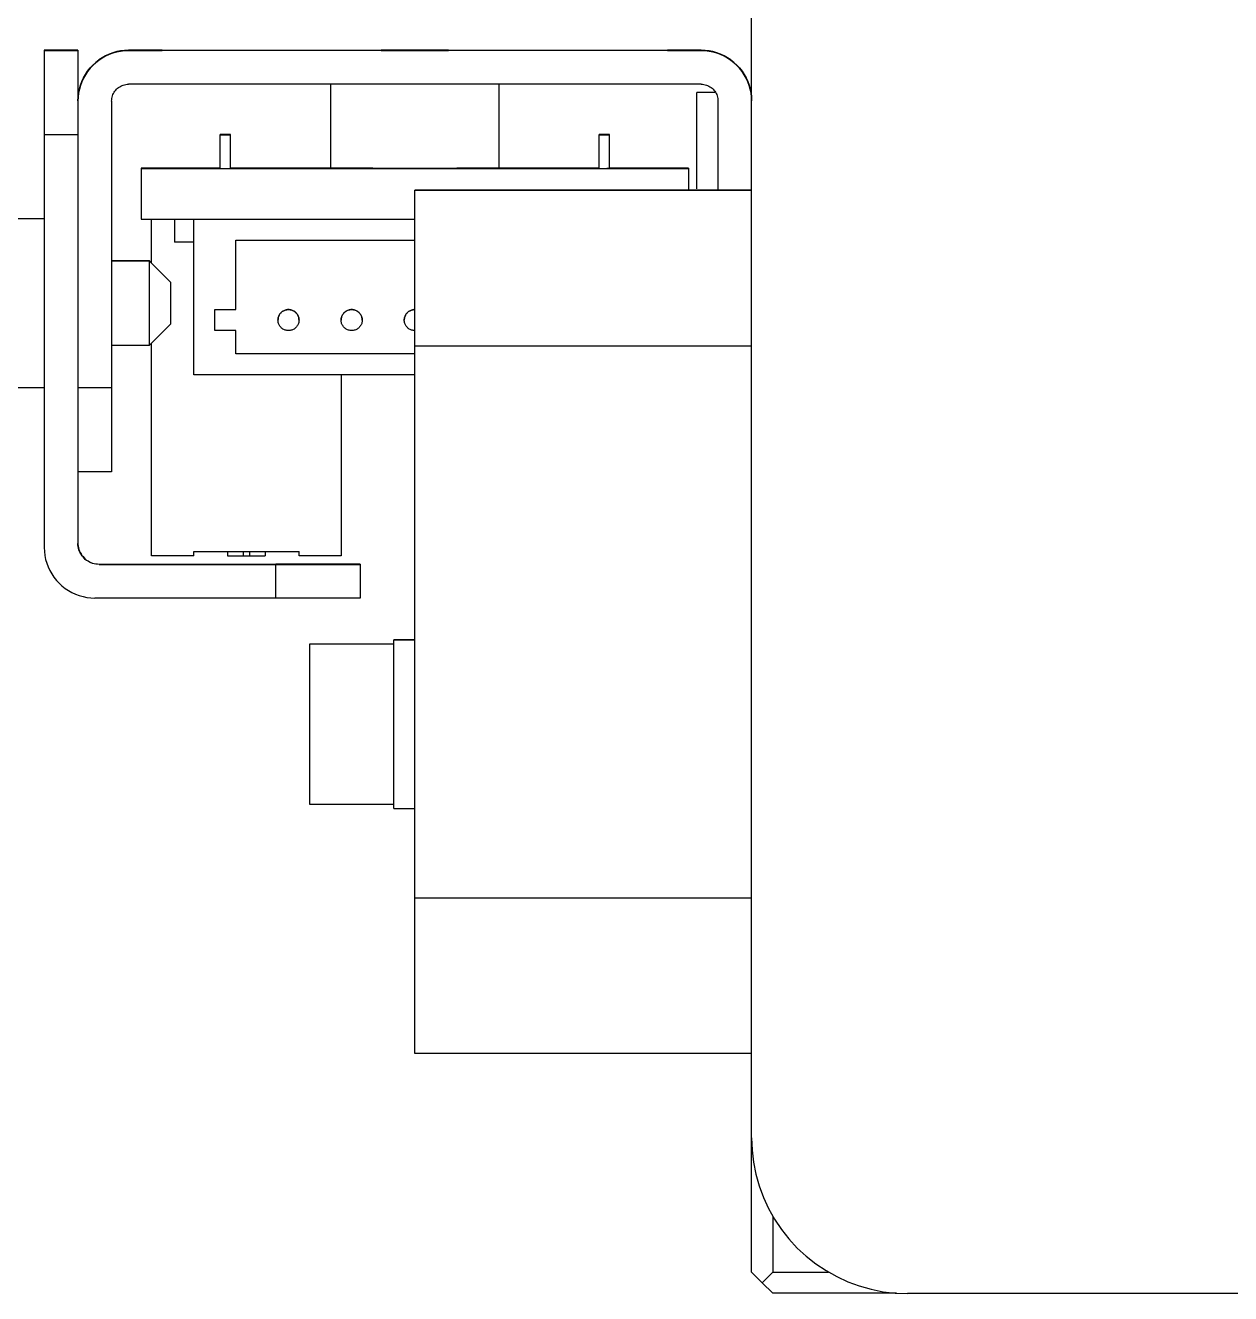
# Model space of a CAD drawing. Extents: x 0 to 634, y -8 to 556.
# Drawn here: x 240.41 to 269.03, y 250.26 to 280.37 of the extents above; entities that cross this region are included whole.
import ezdxf

# ---------------------------------------------------------------- set-up
doc = ezdxf.new("R2010")
doc.units = 0
doc.header["$LTSCALE"] = 0.5
doc.layers.add('MSM_CONTINUOUS', color=7, linetype='CONTINUOUS')

msp = doc.modelspace()

# ---------------------------------------------------------------- linework, layer by layer
at = {"layer": 'MSM_CONTINUOUS'}
for p, q in [((257.657, 262.279), (257.657, 309.287)), ((240.857, 279.782), (240.857, 267.974)), ((241.657, 279.782), (240.857, 279.782)), ((240.857, 279.775), (241.657, 279.775)), ((241.657, 279.782), (241.657, 268.074)), ((242.577, 279.749), (242.669, 279.768)), ((242.669, 279.767), (242.577, 279.749)), ((242.577, 279.748), (242.669, 279.766)), ((242.669, 279.764), (242.577, 279.745)), ((242.577, 279.745), (242.669, 279.763)), ((242.669, 279.768), (242.763, 279.779)), ((242.669, 279.766), (242.763, 279.778)), ((242.763, 279.778), (242.669, 279.767)), ((242.763, 279.775), (242.669, 279.764)), ((242.669, 279.763), (242.763, 279.774)), ((242.763, 279.771), (242.669, 279.76)), ((242.763, 279.779), (242.857, 279.783)), ((242.857, 279.782), (242.763, 279.778)), ((242.763, 279.778), (242.857, 279.781)), ((242.857, 279.779), (242.763, 279.775)), ((242.763, 279.774), (242.857, 279.778)), ((242.857, 279.774), (242.763, 279.771)), ((242.857, 279.783), (256.457, 279.783)), ((242.857, 279.783), (242.857, 279.782)), ((243.657, 279.782), (242.857, 279.782)), ((242.857, 279.781), (243.657, 279.781)), ((242.857, 279.781), (242.857, 279.779)), ((243.657, 279.779), (242.857, 279.779)), ((242.857, 279.778), (243.657, 279.778)), ((242.857, 279.778), (242.857, 279.774)), ((256.457, 279.774), (242.857, 279.774)), ((243.657, 279.781), (243.657, 279.782)), ((243.657, 279.778), (243.657, 279.779)), ((248.857, 279.781), (248.859, 279.781)), ((248.859, 279.781), (248.857, 279.781)), ((248.857, 279.781), (248.859, 279.781)), ((248.859, 279.781), (248.857, 279.781)), ((248.857, 279.776), (248.859, 279.776)), ((248.859, 279.776), (248.857, 279.776)), ((248.857, 279.776), (248.859, 279.776)), ((248.859, 279.776), (248.857, 279.776)), ((248.859, 279.781), (248.867, 279.781)), ((248.867, 279.781), (248.859, 279.781)), ((248.859, 279.781), (248.867, 279.781)), ((248.867, 279.781), (248.859, 279.781)), ((248.859, 279.776), (248.867, 279.776)), ((248.867, 279.776), (248.859, 279.776)), ((248.859, 279.776), (248.867, 279.776)), ((248.867, 279.776), (248.859, 279.776)), ((248.867, 279.781), (248.879, 279.781)), ((248.879, 279.781), (248.867, 279.781)), ((248.867, 279.781), (248.879, 279.781)), ((248.879, 279.781), (248.867, 279.781)), ((248.867, 279.776), (248.879, 279.776)), ((248.879, 279.776), (248.867, 279.776)), ((248.867, 279.776), (248.879, 279.776)), ((248.879, 279.776), (248.867, 279.776)), ((248.879, 279.781), (248.896, 279.781)), ((248.896, 279.781), (248.879, 279.781)), ((248.879, 279.781), (248.896, 279.781)), ((248.896, 279.781), (248.879, 279.781)), ((248.879, 279.776), (248.896, 279.776)), ((248.896, 279.776), (248.879, 279.776)), ((248.879, 279.776), (248.896, 279.776)), ((248.896, 279.776), (248.879, 279.776)), ((248.896, 279.781), (248.918, 279.781)), ((248.918, 279.781), (248.896, 279.781)), ((248.896, 279.781), (248.918, 279.781)), ((248.918, 279.781), (248.896, 279.781)), ((248.896, 279.776), (248.918, 279.776)), ((248.918, 279.776), (248.896, 279.776)), ((248.896, 279.776), (248.918, 279.776)), ((248.918, 279.776), (248.896, 279.776)), ((248.918, 279.781), (248.944, 279.781)), ((248.944, 279.781), (248.918, 279.781)), ((248.918, 279.781), (248.944, 279.781)), ((248.944, 279.781), (248.918, 279.781)), ((248.918, 279.776), (248.944, 279.776)), ((248.944, 279.776), (248.918, 279.776)), ((248.918, 279.776), (248.944, 279.776)), ((248.944, 279.776), (248.918, 279.776)), ((248.944, 279.781), (248.975, 279.781)), ((248.975, 279.781), (248.944, 279.781)), ((248.944, 279.781), (248.975, 279.781)), ((248.975, 279.781), (248.944, 279.781)), ((248.944, 279.776), (248.975, 279.776)), ((248.975, 279.776), (248.944, 279.776)), ((248.944, 279.776), (248.975, 279.776)), ((248.975, 279.776), (248.944, 279.776)), ((248.975, 279.781), (249.01, 279.781)), ((249.01, 279.781), (248.975, 279.781)), ((248.975, 279.781), (249.01, 279.781)), ((248.975, 279.776), (249.01, 279.776)), ((249.01, 279.776), (248.975, 279.776)), ((248.975, 279.776), (249.01, 279.776)), ((249.01, 279.781), (249.049, 279.781)), ((249.01, 279.781), (249.049, 279.781)), ((249.049, 279.781), (249.01, 279.781)), ((249.01, 279.776), (249.049, 279.776)), ((249.01, 279.776), (249.049, 279.776)), ((249.049, 279.776), (249.01, 279.776)), ((249.049, 279.781), (249.091, 279.781)), ((249.049, 279.781), (249.091, 279.781)), ((249.091, 279.781), (249.049, 279.781)), ((249.049, 279.776), (249.091, 279.776)), ((249.049, 279.776), (249.091, 279.776)), ((249.091, 279.776), (249.049, 279.776)), ((249.091, 279.781), (249.137, 279.781)), ((249.137, 279.781), (249.091, 279.781)), ((249.091, 279.781), (249.137, 279.781)), ((249.137, 279.781), (249.091, 279.781)), ((249.091, 279.776), (249.137, 279.776)), ((249.137, 279.776), (249.091, 279.776)), ((249.091, 279.776), (249.137, 279.776)), ((249.137, 279.776), (249.091, 279.776)), ((249.137, 279.781), (249.187, 279.781)), ((249.187, 279.781), (249.137, 279.781)), ((249.137, 279.781), (249.187, 279.781)), ((249.187, 279.781), (249.137, 279.781)), ((249.137, 279.776), (249.187, 279.776)), ((249.187, 279.776), (249.137, 279.776)), ((249.137, 279.776), (249.187, 279.776)), ((249.187, 279.776), (249.137, 279.776)), ((249.187, 279.781), (249.239, 279.781)), ((249.239, 279.781), (249.187, 279.781)), ((249.187, 279.781), (249.239, 279.781)), ((249.239, 279.781), (249.187, 279.781)), ((249.187, 279.776), (249.239, 279.776)), ((249.239, 279.776), (249.187, 279.776)), ((249.187, 279.776), (249.239, 279.776)), ((249.239, 279.776), (249.187, 279.776)), ((249.239, 279.781), (249.294, 279.781)), ((249.294, 279.781), (249.239, 279.781)), ((249.239, 279.781), (249.294, 279.781)), ((249.294, 279.781), (249.239, 279.781)), ((249.239, 279.776), (249.294, 279.776)), ((249.294, 279.776), (249.239, 279.776)), ((249.239, 279.776), (249.294, 279.776)), ((249.294, 279.776), (249.239, 279.776)), ((249.294, 279.781), (249.351, 279.781)), ((249.351, 279.781), (249.294, 279.781)), ((249.294, 279.781), (249.351, 279.781)), ((249.351, 279.781), (249.294, 279.781)), ((249.294, 279.776), (249.351, 279.776)), ((249.351, 279.776), (249.294, 279.776)), ((249.294, 279.776), (249.351, 279.776)), ((249.351, 279.776), (249.294, 279.776)), ((249.351, 279.781), (249.41, 279.781)), ((249.41, 279.781), (249.351, 279.781)), ((249.351, 279.781), (249.41, 279.781)), ((249.41, 279.781), (249.351, 279.781)), ((249.351, 279.776), (249.41, 279.776)), ((249.41, 279.776), (249.351, 279.776)), ((249.351, 279.776), (249.41, 279.776)), ((249.41, 279.776), (249.351, 279.776)), ((249.41, 279.781), (249.47, 279.781)), ((249.47, 279.781), (249.41, 279.781)), ((249.41, 279.781), (249.47, 279.781)), ((249.47, 279.781), (249.41, 279.781)), ((249.41, 279.776), (249.47, 279.776)), ((249.47, 279.776), (249.41, 279.776)), ((249.41, 279.776), (249.47, 279.776)), ((249.47, 279.776), (249.41, 279.776)), ((249.47, 279.781), (249.532, 279.781)), ((249.532, 279.781), (249.47, 279.781)), ((249.47, 279.781), (249.532, 279.781)), ((249.532, 279.781), (249.47, 279.781)), ((249.47, 279.776), (249.532, 279.776)), ((249.532, 279.776), (249.47, 279.776)), ((249.47, 279.776), (249.532, 279.776)), ((249.532, 279.776), (249.47, 279.776)), ((249.532, 279.781), (249.594, 279.781)), ((249.594, 279.781), (249.532, 279.781)), ((249.532, 279.781), (249.594, 279.781)), ((249.594, 279.781), (249.532, 279.781)), ((249.532, 279.776), (249.594, 279.776)), ((249.594, 279.776), (249.532, 279.776)), ((249.532, 279.776), (249.594, 279.776)), ((249.594, 279.776), (249.532, 279.776)), ((249.594, 279.781), (249.657, 279.781)), ((249.594, 279.781), (249.72, 279.781)), ((249.657, 279.781), (249.594, 279.781)), ((249.594, 279.776), (249.72, 279.776)), ((249.594, 279.776), (249.72, 279.776)), ((249.657, 279.781), (249.72, 279.781)), ((249.72, 279.781), (249.657, 279.781)), ((249.782, 279.781), (249.72, 279.781)), ((249.72, 279.781), (249.782, 279.781)), ((249.72, 279.781), (249.782, 279.781)), ((249.782, 279.781), (249.72, 279.781)), ((249.782, 279.776), (249.72, 279.776)), ((249.72, 279.776), (249.782, 279.776)), ((249.72, 279.776), (249.782, 279.776)), ((249.782, 279.776), (249.72, 279.776)), ((249.844, 279.781), (249.782, 279.781)), ((249.782, 279.781), (249.844, 279.781)), ((249.782, 279.781), (249.844, 279.781)), ((249.844, 279.781), (249.782, 279.781)), ((249.844, 279.776), (249.782, 279.776)), ((249.782, 279.776), (249.844, 279.776)), ((249.782, 279.776), (249.844, 279.776)), ((249.844, 279.776), (249.782, 279.776)), ((249.904, 279.781), (249.844, 279.781)), ((249.844, 279.781), (249.904, 279.781)), ((249.844, 279.781), (249.904, 279.781)), ((249.904, 279.781), (249.844, 279.781)), ((249.904, 279.776), (249.844, 279.776)), ((249.844, 279.776), (249.904, 279.776)), ((249.844, 279.776), (249.904, 279.776)), ((249.904, 279.776), (249.844, 279.776)), ((249.963, 279.781), (249.904, 279.781)), ((249.904, 279.781), (249.963, 279.781)), ((249.904, 279.781), (249.963, 279.781)), ((249.963, 279.781), (249.904, 279.781)), ((249.963, 279.776), (249.904, 279.776)), ((249.904, 279.776), (249.963, 279.776)), ((249.904, 279.776), (249.963, 279.776)), ((249.963, 279.776), (249.904, 279.776)), ((250.02, 279.781), (249.963, 279.781)), ((249.963, 279.781), (250.02, 279.781)), ((249.963, 279.781), (250.02, 279.781)), ((250.02, 279.781), (249.963, 279.781)), ((250.02, 279.776), (249.963, 279.776)), ((249.963, 279.776), (250.02, 279.776)), ((249.963, 279.776), (250.02, 279.776)), ((250.02, 279.776), (249.963, 279.776)), ((250.075, 279.781), (250.02, 279.781)), ((250.02, 279.781), (250.075, 279.781)), ((250.02, 279.781), (250.075, 279.781)), ((250.075, 279.781), (250.02, 279.781)), ((250.075, 279.776), (250.02, 279.776)), ((250.02, 279.776), (250.075, 279.776)), ((250.02, 279.776), (250.075, 279.776)), ((250.075, 279.776), (250.02, 279.776)), ((250.127, 279.781), (250.075, 279.781)), ((250.075, 279.781), (250.127, 279.781)), ((250.075, 279.781), (250.127, 279.781)), ((250.127, 279.781), (250.075, 279.781)), ((250.127, 279.776), (250.075, 279.776)), ((250.075, 279.776), (250.127, 279.776)), ((250.075, 279.776), (250.127, 279.776)), ((250.127, 279.776), (250.075, 279.776)), ((250.176, 279.781), (250.127, 279.781)), ((250.127, 279.781), (250.177, 279.781)), ((250.127, 279.781), (250.177, 279.781)), ((250.177, 279.781), (250.127, 279.781)), ((250.176, 279.776), (250.127, 279.776)), ((250.127, 279.776), (250.177, 279.776)), ((250.127, 279.776), (250.177, 279.776)), ((250.177, 279.776), (250.127, 279.776)), ((250.223, 279.781), (250.176, 279.781)), ((250.223, 279.776), (250.176, 279.776)), ((250.177, 279.781), (250.223, 279.781)), ((250.177, 279.781), (250.223, 279.781)), ((250.223, 279.781), (250.177, 279.781)), ((250.177, 279.776), (250.223, 279.776)), ((250.177, 279.776), (250.223, 279.776)), ((250.223, 279.776), (250.177, 279.776)), ((250.265, 279.781), (250.223, 279.781)), ((250.223, 279.781), (250.265, 279.781)), ((250.265, 279.781), (250.223, 279.781)), ((250.265, 279.776), (250.223, 279.776)), ((250.223, 279.776), (250.265, 279.776)), ((250.265, 279.776), (250.223, 279.776)), ((250.304, 279.781), (250.265, 279.781)), ((250.265, 279.781), (250.304, 279.781)), ((250.265, 279.781), (250.304, 279.781)), ((250.304, 279.781), (250.265, 279.781)), ((250.304, 279.776), (250.265, 279.776)), ((250.265, 279.776), (250.304, 279.776)), ((250.265, 279.776), (250.304, 279.776)), ((250.304, 279.776), (250.265, 279.776)), ((250.339, 279.781), (250.304, 279.781)), ((250.304, 279.781), (250.339, 279.781)), ((250.304, 279.781), (250.339, 279.781)), ((250.339, 279.781), (250.304, 279.781)), ((250.339, 279.776), (250.304, 279.776)), ((250.304, 279.776), (250.339, 279.776)), ((250.304, 279.776), (250.339, 279.776)), ((250.339, 279.776), (250.304, 279.776)), ((250.37, 279.781), (250.339, 279.781)), ((250.339, 279.781), (250.37, 279.781)), ((250.339, 279.781), (250.37, 279.781)), ((250.37, 279.781), (250.339, 279.781)), ((250.37, 279.776), (250.339, 279.776)), ((250.339, 279.776), (250.37, 279.776)), ((250.339, 279.776), (250.37, 279.776)), ((250.37, 279.776), (250.339, 279.776)), ((250.396, 279.781), (250.37, 279.781)), ((250.37, 279.781), (250.396, 279.781)), ((250.37, 279.781), (250.396, 279.781)), ((250.396, 279.781), (250.37, 279.781)), ((250.396, 279.776), (250.37, 279.776)), ((250.37, 279.776), (250.396, 279.776)), ((250.37, 279.776), (250.396, 279.776)), ((250.396, 279.776), (250.37, 279.776)), ((250.418, 279.781), (250.396, 279.781)), ((250.396, 279.781), (250.418, 279.781)), ((250.396, 279.781), (250.418, 279.781)), ((250.418, 279.781), (250.396, 279.781)), ((250.418, 279.776), (250.396, 279.776)), ((250.396, 279.776), (250.418, 279.776)), ((250.396, 279.776), (250.418, 279.776)), ((250.418, 279.776), (250.396, 279.776)), ((250.435, 279.781), (250.418, 279.781)), ((250.418, 279.781), (250.435, 279.781)), ((250.418, 279.781), (250.435, 279.781)), ((250.435, 279.781), (250.418, 279.781)), ((250.435, 279.776), (250.418, 279.776)), ((250.418, 279.776), (250.435, 279.776)), ((250.418, 279.776), (250.435, 279.776)), ((250.435, 279.776), (250.418, 279.776)), ((250.447, 279.781), (250.435, 279.781)), ((250.435, 279.781), (250.447, 279.781)), ((250.435, 279.781), (250.447, 279.781)), ((250.447, 279.781), (250.435, 279.781)), ((250.447, 279.776), (250.435, 279.776)), ((250.435, 279.776), (250.447, 279.776)), ((250.435, 279.776), (250.447, 279.776)), ((250.447, 279.776), (250.435, 279.776)), ((250.454, 279.781), (250.447, 279.781)), ((250.447, 279.781), (250.454, 279.781)), ((250.447, 279.781), (250.454, 279.781)), ((250.454, 279.781), (250.447, 279.781)), ((250.454, 279.776), (250.447, 279.776)), ((250.447, 279.776), (250.454, 279.776)), ((250.447, 279.776), (250.454, 279.776)), ((250.454, 279.776), (250.447, 279.776)), ((250.457, 279.781), (250.454, 279.781)), ((250.454, 279.781), (250.457, 279.781)), ((250.454, 279.781), (250.457, 279.781)), ((250.457, 279.781), (250.454, 279.781)), ((250.457, 279.776), (250.454, 279.776)), ((250.454, 279.776), (250.457, 279.776)), ((250.454, 279.776), (250.457, 279.776)), ((250.457, 279.776), (250.454, 279.776)), ((255.657, 279.782), (255.657, 279.781)), ((256.457, 279.782), (255.657, 279.782)), ((255.657, 279.781), (256.457, 279.781)), ((256.457, 279.779), (255.657, 279.779)), ((255.657, 279.779), (255.657, 279.778)), ((255.657, 279.778), (256.457, 279.778)), ((256.457, 279.783), (256.551, 279.779)), ((256.457, 279.782), (256.457, 279.783)), ((256.551, 279.778), (256.457, 279.782)), ((256.457, 279.781), (256.551, 279.778)), ((256.457, 279.779), (256.457, 279.781)), ((256.551, 279.775), (256.457, 279.779)), ((256.457, 279.778), (256.551, 279.774)), ((256.457, 279.774), (256.457, 279.778)), ((256.551, 279.771), (256.457, 279.774)), ((256.551, 279.779), (256.645, 279.768)), ((256.551, 279.778), (256.645, 279.766)), ((256.645, 279.767), (256.551, 279.778)), ((256.645, 279.764), (256.551, 279.775)), ((256.551, 279.774), (256.645, 279.763)), ((256.645, 279.76), (256.551, 279.771)), ((256.645, 279.768), (256.737, 279.749)), ((256.737, 279.749), (256.645, 279.767)), ((256.645, 279.766), (256.737, 279.748)), ((256.737, 279.745), (256.645, 279.764)), ((256.645, 279.763), (256.737, 279.745)), ((242.008, 279.431), (242.078, 279.495)), ((242.008, 279.43), (242.078, 279.494)), ((242.078, 279.494), (242.008, 279.43)), ((242.008, 279.427), (242.078, 279.491)), ((242.078, 279.491), (242.008, 279.427)), ((242.078, 279.487), (242.008, 279.423)), ((242.078, 279.495), (242.152, 279.553)), ((242.152, 279.553), (242.078, 279.494)), ((242.078, 279.494), (242.152, 279.552)), ((242.078, 279.491), (242.152, 279.549)), ((242.152, 279.549), (242.078, 279.491)), ((242.152, 279.545), (242.078, 279.487)), ((242.152, 279.553), (242.23, 279.606)), ((242.23, 279.605), (242.152, 279.553)), ((242.152, 279.552), (242.23, 279.604)), ((242.23, 279.602), (242.152, 279.549)), ((242.152, 279.549), (242.23, 279.601)), ((242.23, 279.598), (242.152, 279.545)), ((242.23, 279.606), (242.312, 279.652)), ((242.312, 279.651), (242.23, 279.605)), ((242.23, 279.604), (242.312, 279.65)), ((242.312, 279.648), (242.23, 279.602)), ((242.23, 279.601), (242.312, 279.647)), ((242.312, 279.644), (242.23, 279.598)), ((242.312, 279.652), (242.398, 279.691)), ((242.312, 279.65), (242.398, 279.69)), ((242.398, 279.69), (242.312, 279.651)), ((242.312, 279.647), (242.398, 279.687)), ((242.398, 279.687), (242.312, 279.648)), ((242.398, 279.683), (242.312, 279.644)), ((242.398, 279.691), (242.486, 279.724)), ((242.486, 279.723), (242.398, 279.69)), ((242.398, 279.69), (242.486, 279.722)), ((242.486, 279.72), (242.398, 279.687)), ((242.398, 279.687), (242.486, 279.719)), ((242.486, 279.716), (242.398, 279.683)), ((242.486, 279.724), (242.577, 279.749)), ((242.577, 279.749), (242.486, 279.723)), ((242.486, 279.722), (242.577, 279.748)), ((242.486, 279.719), (242.577, 279.745)), ((242.577, 279.745), (242.486, 279.72)), ((242.577, 279.741), (242.486, 279.716)), ((242.669, 279.76), (242.577, 279.741)), ((256.737, 279.741), (256.645, 279.76)), ((256.828, 279.723), (256.737, 279.749)), ((256.737, 279.749), (256.828, 279.724)), ((256.737, 279.748), (256.828, 279.722)), ((256.737, 279.745), (256.828, 279.719)), ((256.828, 279.72), (256.737, 279.745)), ((256.828, 279.716), (256.737, 279.741)), ((256.828, 279.724), (256.916, 279.691)), ((256.916, 279.69), (256.828, 279.723)), ((256.828, 279.722), (256.916, 279.69)), ((256.916, 279.687), (256.828, 279.72)), ((256.828, 279.719), (256.916, 279.687)), ((256.916, 279.683), (256.828, 279.716)), ((256.916, 279.691), (257.002, 279.652)), ((256.916, 279.69), (257.002, 279.65)), ((257.002, 279.651), (256.916, 279.69)), ((256.916, 279.687), (257.002, 279.647)), ((257.002, 279.648), (256.916, 279.687)), ((257.002, 279.644), (256.916, 279.683)), ((257.002, 279.652), (257.084, 279.606)), ((257.084, 279.605), (257.002, 279.651)), ((257.002, 279.65), (257.084, 279.604)), ((257.084, 279.602), (257.002, 279.648)), ((257.002, 279.647), (257.084, 279.601)), ((257.084, 279.598), (257.002, 279.644)), ((257.084, 279.606), (257.162, 279.553)), ((257.162, 279.553), (257.084, 279.605)), ((257.084, 279.604), (257.162, 279.552)), ((257.162, 279.549), (257.084, 279.602)), ((257.084, 279.601), (257.162, 279.549)), ((257.162, 279.545), (257.084, 279.598)), ((257.236, 279.494), (257.162, 279.553)), ((257.162, 279.553), (257.236, 279.495)), ((257.162, 279.552), (257.236, 279.494)), ((257.162, 279.549), (257.236, 279.491)), ((257.236, 279.491), (257.162, 279.549)), ((257.236, 279.487), (257.162, 279.545)), ((257.236, 279.495), (257.305, 279.431)), ((257.236, 279.494), (257.305, 279.43)), ((257.305, 279.43), (257.236, 279.494)), ((257.236, 279.491), (257.305, 279.427)), ((257.305, 279.427), (257.236, 279.491)), ((257.305, 279.423), (257.236, 279.487)), ((241.788, 279.127), (241.834, 279.21)), ((241.834, 279.209), (241.788, 279.127)), ((241.788, 279.126), (241.834, 279.208)), ((241.834, 279.206), (241.788, 279.123)), ((241.788, 279.123), (241.834, 279.205)), ((241.834, 279.201), (241.788, 279.119)), ((241.834, 279.21), (241.886, 279.288)), ((241.834, 279.208), (241.886, 279.287)), ((241.886, 279.287), (241.834, 279.209)), ((241.886, 279.284), (241.834, 279.206)), ((241.834, 279.205), (241.886, 279.283)), ((241.886, 279.28), (241.834, 279.201)), ((241.886, 279.288), (241.944, 279.362)), ((241.886, 279.287), (241.944, 279.361)), ((241.944, 279.361), (241.886, 279.287)), ((241.944, 279.358), (241.886, 279.284)), ((241.886, 279.283), (241.944, 279.357)), ((241.944, 279.354), (241.886, 279.28)), ((241.944, 279.362), (242.008, 279.431)), ((241.944, 279.361), (242.008, 279.43)), ((242.008, 279.43), (241.944, 279.361)), ((241.944, 279.357), (242.008, 279.427)), ((242.008, 279.427), (241.944, 279.358)), ((242.008, 279.423), (241.944, 279.354)), ((257.305, 279.431), (257.369, 279.362)), ((257.305, 279.43), (257.369, 279.361)), ((257.369, 279.361), (257.305, 279.43)), ((257.305, 279.427), (257.369, 279.357)), ((257.369, 279.358), (257.305, 279.427)), ((257.369, 279.354), (257.305, 279.423)), ((257.369, 279.362), (257.428, 279.288)), ((257.369, 279.361), (257.428, 279.287)), ((257.428, 279.287), (257.369, 279.361)), ((257.428, 279.284), (257.369, 279.358)), ((257.369, 279.357), (257.428, 279.283)), ((257.428, 279.28), (257.369, 279.354)), ((257.428, 279.288), (257.48, 279.21)), ((257.428, 279.287), (257.48, 279.208)), ((257.48, 279.209), (257.428, 279.287)), ((257.48, 279.206), (257.428, 279.284)), ((257.428, 279.283), (257.48, 279.205)), ((257.48, 279.201), (257.428, 279.28)), ((257.48, 279.21), (257.526, 279.127)), ((257.526, 279.127), (257.48, 279.209)), ((257.48, 279.208), (257.526, 279.126)), ((257.526, 279.123), (257.48, 279.206)), ((257.48, 279.205), (257.526, 279.123)), ((257.526, 279.119), (257.48, 279.201)), ((241.672, 278.77), (241.69, 278.863)), ((241.69, 278.862), (241.672, 278.769)), ((241.672, 278.769), (241.69, 278.861)), ((241.69, 278.859), (241.672, 278.766)), ((241.69, 278.863), (241.716, 278.953)), ((241.716, 278.953), (241.69, 278.862)), ((241.69, 278.861), (241.716, 278.952)), ((241.69, 278.858), (241.716, 278.949)), ((241.716, 278.949), (241.69, 278.859)), ((241.716, 278.945), (241.69, 278.855)), ((241.716, 278.953), (241.748, 279.042)), ((241.748, 279.041), (241.716, 278.953)), ((241.716, 278.952), (241.748, 279.04)), ((241.748, 279.038), (241.716, 278.949)), ((241.716, 278.949), (241.748, 279.037)), ((241.748, 279.034), (241.716, 278.945)), ((241.748, 279.042), (241.788, 279.127)), ((241.788, 279.127), (241.748, 279.041)), ((241.748, 279.04), (241.788, 279.126)), ((241.748, 279.037), (241.788, 279.123)), ((241.788, 279.123), (241.748, 279.038)), ((241.788, 279.119), (241.748, 279.034)), ((242.574, 278.857), (242.597, 278.879)), ((242.597, 278.879), (242.622, 278.898)), ((242.622, 278.898), (242.648, 278.916)), ((242.648, 278.916), (242.675, 278.931)), ((242.675, 278.931), (242.704, 278.944)), ((242.704, 278.944), (242.733, 278.955)), ((242.733, 278.955), (242.764, 278.963)), ((242.764, 278.963), (242.794, 278.97)), ((242.794, 278.97), (242.826, 278.973)), ((242.826, 278.973), (242.857, 278.974)), ((256.457, 278.974), (242.857, 278.974)), ((247.657, 278.974), (247.657, 276.976)), ((251.657, 276.976), (251.657, 278.974)), ((256.457, 278.974), (256.488, 278.973)), ((256.488, 278.973), (256.52, 278.97)), ((256.52, 278.97), (256.55, 278.963)), ((256.55, 278.963), (256.581, 278.955)), ((256.581, 278.955), (256.61, 278.944)), ((256.61, 278.944), (256.639, 278.931)), ((256.639, 278.931), (256.666, 278.916)), ((256.666, 278.916), (256.692, 278.898)), ((256.692, 278.898), (256.717, 278.879)), ((256.717, 278.879), (256.74, 278.857)), ((257.566, 279.041), (257.526, 279.127)), ((257.526, 279.127), (257.566, 279.042)), ((257.526, 279.126), (257.566, 279.04)), ((257.526, 279.123), (257.566, 279.037)), ((257.566, 279.038), (257.526, 279.123)), ((257.566, 279.034), (257.526, 279.119)), ((257.566, 279.042), (257.598, 278.953)), ((257.598, 278.953), (257.566, 279.041)), ((257.566, 279.04), (257.598, 278.952)), ((257.598, 278.949), (257.566, 279.038)), ((257.566, 279.037), (257.598, 278.949)), ((257.598, 278.945), (257.566, 279.034)), ((257.624, 278.862), (257.598, 278.953)), ((257.598, 278.953), (257.624, 278.863)), ((257.598, 278.952), (257.624, 278.861)), ((257.598, 278.949), (257.624, 278.858)), ((257.624, 278.859), (257.598, 278.949)), ((257.624, 278.855), (257.598, 278.945)), ((257.624, 278.863), (257.642, 278.77)), ((257.642, 278.769), (257.624, 278.862)), ((257.624, 278.861), (257.642, 278.769)), ((257.642, 278.766), (257.624, 278.859)), ((241.657, 278.583), (241.661, 278.677)), ((241.661, 278.676), (241.657, 278.582)), ((241.657, 278.581), (241.661, 278.675)), ((241.661, 278.673), (241.657, 278.579)), ((241.657, 278.578), (241.661, 278.672)), ((241.661, 278.669), (241.657, 278.574)), ((241.661, 278.677), (241.672, 278.77)), ((241.661, 278.675), (241.672, 278.769)), ((241.672, 278.769), (241.661, 278.676)), ((241.661, 278.672), (241.672, 278.766)), ((241.672, 278.766), (241.661, 278.673)), ((241.672, 278.762), (241.661, 278.669)), ((241.672, 278.766), (241.69, 278.858)), ((241.69, 278.855), (241.672, 278.762)), ((242.457, 278.574), (242.458, 278.606)), ((242.457, 278.574), (242.457, 269.775)), ((242.458, 278.606), (242.462, 278.637)), ((242.462, 278.637), (242.468, 278.668)), ((242.468, 278.668), (242.477, 278.698)), ((242.477, 278.698), (242.487, 278.728)), ((242.487, 278.728), (242.501, 278.756)), ((242.501, 278.756), (242.516, 278.783)), ((242.516, 278.783), (242.533, 278.81)), ((242.533, 278.81), (242.553, 278.834)), ((242.553, 278.834), (242.574, 278.857)), ((256.357, 276.493), (256.357, 278.781)), ((256.799, 278.781), (256.357, 278.781)), ((256.801, 278.778), (256.357, 278.778)), ((256.74, 278.857), (256.761, 278.834)), ((256.761, 278.834), (256.781, 278.81)), ((256.781, 278.81), (256.798, 278.783)), ((256.798, 278.783), (256.813, 278.756)), ((256.813, 278.756), (256.827, 278.728)), ((256.827, 278.728), (256.837, 278.698)), ((256.837, 278.698), (256.846, 278.668)), ((256.846, 278.668), (256.852, 278.637)), ((256.852, 278.637), (256.856, 278.606)), ((256.856, 278.606), (256.857, 278.574)), ((256.857, 278.574), (256.857, 276.461)), ((257.624, 278.858), (257.642, 278.766)), ((257.642, 278.762), (257.624, 278.855)), ((257.642, 278.77), (257.653, 278.677)), ((257.642, 278.769), (257.653, 278.675)), ((257.653, 278.676), (257.642, 278.769)), ((257.642, 278.766), (257.653, 278.672)), ((257.653, 278.673), (257.642, 278.766)), ((257.653, 278.669), (257.642, 278.762)), ((257.653, 278.677), (257.657, 278.583)), ((257.657, 278.582), (257.653, 278.676)), ((257.653, 278.675), (257.657, 278.581)), ((257.657, 278.579), (257.653, 278.673)), ((257.653, 278.672), (257.657, 278.578)), ((257.657, 278.574), (257.653, 278.669)), ((241.657, 277.774), (240.857, 277.774)), ((245.032, 277.782), (245.282, 277.782)), ((245.282, 277.782), (245.032, 277.782)), ((245.032, 277.78), (245.032, 277.782)), ((245.032, 277.782), (245.282, 277.782)), ((245.282, 277.782), (245.032, 277.782)), ((245.032, 277.782), (245.032, 277.782)), ((245.032, 277.78), (245.282, 277.78)), ((245.282, 277.78), (245.032, 277.78)), ((245.032, 277.778), (245.032, 277.78)), ((245.032, 277.78), (245.282, 277.78)), ((245.282, 277.78), (245.032, 277.78)), ((245.032, 277.78), (245.032, 277.78)), ((245.032, 277.778), (245.282, 277.778)), ((245.282, 277.778), (245.032, 277.778)), ((245.032, 277.777), (245.032, 277.778)), ((245.032, 277.777), (245.282, 277.777)), ((245.282, 277.777), (245.032, 277.777)), ((245.032, 276.977), (245.032, 277.777)), ((245.282, 277.78), (245.282, 277.782)), ((245.282, 277.782), (245.282, 277.782)), ((245.282, 277.778), (245.282, 277.78)), ((245.282, 277.78), (245.282, 277.78)), ((245.282, 277.777), (245.282, 277.778)), ((245.282, 276.977), (245.282, 277.777)), ((254.032, 277.782), (254.282, 277.782)), ((254.282, 277.782), (254.032, 277.782)), ((254.032, 277.78), (254.032, 277.782)), ((254.282, 277.782), (254.032, 277.782)), ((254.032, 277.782), (254.032, 277.782)), ((254.032, 277.782), (254.282, 277.782)), ((254.282, 277.782), (254.032, 277.782)), ((254.032, 277.782), (254.032, 277.782)), ((254.032, 277.782), (254.282, 277.782)), ((254.032, 277.78), (254.282, 277.78)), ((254.282, 277.78), (254.032, 277.78)), ((254.032, 277.778), (254.032, 277.78)), ((254.032, 277.78), (254.282, 277.78)), ((254.282, 277.78), (254.032, 277.78)), ((254.032, 277.78), (254.032, 277.78)), ((254.032, 277.78), (254.032, 277.78)), ((254.282, 277.78), (254.032, 277.78)), ((254.032, 277.78), (254.282, 277.78)), ((254.032, 277.778), (254.282, 277.778)), ((254.282, 277.778), (254.032, 277.778)), ((254.032, 277.777), (254.032, 277.778)), ((254.032, 277.778), (254.282, 277.778)), ((254.282, 277.778), (254.032, 277.778)), ((254.032, 277.778), (254.032, 277.778)), ((254.032, 277.777), (254.282, 277.777)), ((254.282, 277.777), (254.032, 277.777)), ((254.032, 276.977), (254.032, 277.777)), ((254.282, 277.78), (254.282, 277.782)), ((254.282, 277.782), (254.282, 277.782)), ((254.282, 277.782), (254.282, 277.782)), ((254.282, 277.778), (254.282, 277.78)), ((254.282, 277.78), (254.282, 277.78)), ((254.282, 277.78), (254.282, 277.78)), ((254.282, 277.777), (254.282, 277.778)), ((254.282, 277.778), (254.282, 277.778)), ((254.282, 276.977), (254.282, 277.777)), ((243.157, 276.983), (243.157, 275.774)), ((245.032, 276.983), (243.157, 276.983)), ((243.157, 276.974), (256.157, 276.974)), ((244.777, 276.981), (244.377, 276.981)), ((245.032, 276.982), (244.807, 276.982)), ((245.032, 276.982), (244.807, 276.982)), ((244.807, 276.982), (245.032, 276.982)), ((244.807, 276.982), (245.032, 276.982)), ((245.032, 276.98), (244.807, 276.98)), ((245.032, 276.98), (244.807, 276.98)), ((244.807, 276.98), (245.032, 276.98)), ((244.807, 276.98), (245.032, 276.98)), ((245.032, 276.978), (244.807, 276.978)), ((244.807, 276.978), (245.032, 276.978)), ((245.032, 276.977), (244.807, 276.977)), ((244.807, 276.977), (245.507, 276.977)), ((247.657, 276.983), (245.282, 276.983)), ((245.507, 276.982), (245.282, 276.982)), ((245.507, 276.982), (245.282, 276.982)), ((245.282, 276.982), (245.507, 276.982)), ((245.282, 276.982), (245.507, 276.982)), ((245.507, 276.98), (245.282, 276.98)), ((245.507, 276.98), (245.282, 276.98)), ((245.282, 276.98), (245.507, 276.98)), ((245.282, 276.98), (245.507, 276.98)), ((245.507, 276.978), (245.282, 276.978)), ((245.282, 276.978), (245.507, 276.978)), ((245.507, 276.977), (245.282, 276.977)), ((246.857, 276.975), (246.457, 276.975)), ((247.158, 276.976), (246.758, 276.976)), ((247.234, 276.981), (247.634, 276.981)), ((247.634, 276.98), (247.234, 276.98)), ((247.661, 276.981), (247.657, 276.981)), ((247.665, 276.976), (247.657, 276.976)), ((247.674, 276.981), (247.661, 276.981)), ((247.687, 276.976), (247.665, 276.976)), ((247.695, 276.981), (247.674, 276.981)), ((247.725, 276.976), (247.687, 276.976)), ((247.725, 276.981), (247.695, 276.981)), ((247.763, 276.981), (247.725, 276.981)), ((247.778, 276.976), (247.725, 276.976)), ((247.809, 276.981), (247.763, 276.981)), ((247.844, 276.976), (247.778, 276.976)), ((247.863, 276.981), (247.809, 276.981)), ((247.925, 276.976), (247.844, 276.976)), ((247.925, 276.981), (247.863, 276.981)), ((247.994, 276.981), (247.925, 276.981)), ((248.019, 276.976), (247.925, 276.976)), ((248.357, 276.975), (247.957, 276.975)), ((248.07, 276.981), (247.994, 276.981)), ((248.125, 276.976), (248.019, 276.976)), ((248.153, 276.981), (248.07, 276.981)), ((248.243, 276.976), (248.125, 276.976)), ((248.243, 276.981), (248.153, 276.981)), ((248.338, 276.98), (248.243, 276.981)), ((248.371, 276.976), (248.243, 276.976)), ((248.439, 276.98), (248.338, 276.98)), ((248.51, 276.976), (248.371, 276.976)), ((248.546, 276.98), (248.439, 276.98)), ((248.657, 276.976), (248.51, 276.976)), ((248.657, 276.98), (248.546, 276.98)), ((248.812, 276.976), (248.657, 276.976)), ((248.973, 276.976), (248.812, 276.976)), ((249.139, 276.976), (248.973, 276.976)), ((249.31, 276.976), (249.139, 276.976)), ((249.483, 276.976), (249.31, 276.976)), ((249.857, 276.975), (249.457, 276.975)), ((249.657, 276.976), (249.483, 276.976)), ((249.831, 276.976), (249.657, 276.976)), ((250.004, 276.976), (249.831, 276.976)), ((250.175, 276.976), (250.004, 276.976)), ((250.341, 276.976), (250.175, 276.976)), ((250.502, 276.976), (250.341, 276.976)), ((250.657, 276.976), (250.502, 276.976)), ((250.804, 276.98), (250.657, 276.98)), ((250.804, 276.976), (250.657, 276.976)), ((250.943, 276.98), (250.804, 276.98)), ((250.943, 276.976), (250.804, 276.976)), ((251.071, 276.981), (250.943, 276.98)), ((251.071, 276.976), (250.943, 276.976)), ((251.357, 276.975), (250.957, 276.975)), ((251.189, 276.981), (251.071, 276.981)), ((251.189, 276.976), (251.071, 276.976)), ((251.295, 276.981), (251.189, 276.981)), ((251.295, 276.976), (251.189, 276.976)), ((251.389, 276.981), (251.295, 276.981)), ((251.389, 276.976), (251.295, 276.976)), ((251.47, 276.981), (251.389, 276.981)), ((251.47, 276.976), (251.389, 276.976)), ((251.536, 276.981), (251.47, 276.981)), ((251.536, 276.976), (251.47, 276.976)), ((251.589, 276.981), (251.536, 276.981)), ((251.589, 276.976), (251.536, 276.976)), ((251.627, 276.981), (251.589, 276.981)), ((251.627, 276.976), (251.589, 276.976)), ((251.649, 276.981), (251.627, 276.981)), ((251.649, 276.976), (251.627, 276.976)), ((251.657, 276.981), (251.649, 276.981)), ((251.657, 276.976), (251.649, 276.976)), ((254.032, 276.983), (251.657, 276.983)), ((251.762, 276.977), (251.657, 276.977)), ((251.657, 276.977), (251.762, 276.977)), ((252.714, 276.979), (252.314, 276.979)), ((252.314, 276.978), (252.714, 276.978)), ((252.457, 276.976), (252.857, 276.976)), ((254.032, 276.982), (253.807, 276.982)), ((254.032, 276.982), (253.807, 276.982)), ((254.032, 276.982), (253.807, 276.982)), ((253.807, 276.982), (254.032, 276.982)), ((253.807, 276.982), (254.032, 276.982)), ((253.807, 276.982), (254.032, 276.982)), ((254.032, 276.98), (253.807, 276.98)), ((254.032, 276.98), (253.807, 276.98)), ((254.032, 276.98), (253.807, 276.98)), ((253.807, 276.98), (254.032, 276.98)), ((253.807, 276.98), (254.032, 276.98)), ((253.807, 276.98), (254.032, 276.98)), ((254.032, 276.978), (253.807, 276.978)), ((254.032, 276.978), (253.807, 276.978)), ((253.807, 276.978), (254.032, 276.978)), ((253.807, 276.978), (254.032, 276.978)), ((254.032, 276.977), (253.807, 276.977)), ((253.807, 276.977), (254.507, 276.977)), ((254.619, 276.975), (254.219, 276.975)), ((256.157, 276.983), (254.282, 276.983)), ((254.507, 276.982), (254.282, 276.982)), ((254.507, 276.982), (254.282, 276.982)), ((254.507, 276.982), (254.282, 276.982)), ((254.282, 276.982), (254.507, 276.982)), ((254.282, 276.982), (254.507, 276.982)), ((254.282, 276.982), (254.507, 276.982)), ((254.507, 276.98), (254.282, 276.98)), ((254.507, 276.98), (254.282, 276.98)), ((254.507, 276.98), (254.282, 276.98)), ((254.282, 276.98), (254.507, 276.98)), ((254.282, 276.98), (254.507, 276.98)), ((254.282, 276.98), (254.507, 276.98)), ((254.507, 276.978), (254.282, 276.978)), ((254.507, 276.978), (254.282, 276.978)), ((254.282, 276.978), (254.507, 276.978)), ((254.282, 276.978), (254.507, 276.978)), ((254.507, 276.977), (254.282, 276.977)), ((254.537, 276.976), (254.937, 276.976)), ((256.157, 276.983), (256.157, 276.461)), ((249.657, 255.959), (249.657, 276.461)), ((257.657, 276.461), (249.657, 276.461)), ((249.657, 276.459), (257.657, 276.459)), ((240.857, 275.781), (239.959, 275.781)), ((240.857, 275.777), (239.959, 275.777)), ((243.157, 275.774), (249.657, 275.774)), ((243.407, 274.727), (243.407, 275.774)), ((243.952, 275.774), (243.952, 275.227)), ((244.407, 272.074), (244.407, 275.774)), ((245.407, 275.274), (249.657, 275.274)), ((245.407, 273.624), (245.407, 275.274)), ((244.407, 275.227), (243.952, 275.227)), ((243.357, 274.781), (242.457, 274.781)), ((243.357, 274.777), (242.457, 274.777)), ((243.357, 272.777), (243.357, 274.781)), ((243.407, 274.731), (243.357, 274.781)), ((243.557, 274.577), (243.357, 274.777)), ((243.857, 274.277), (243.557, 274.577)), ((243.857, 274.277), (243.857, 273.277)), ((244.907, 273.124), (244.907, 273.624)), ((244.907, 273.624), (245.407, 273.624)), ((246.414, 273.433), (246.419, 273.452)), ((246.419, 273.452), (246.414, 273.433)), ((246.426, 273.471), (246.419, 273.452)), ((246.419, 273.452), (246.426, 273.47)), ((246.426, 273.47), (246.434, 273.488)), ((246.434, 273.488), (246.426, 273.471)), ((246.444, 273.506), (246.434, 273.488)), ((246.434, 273.488), (246.444, 273.505)), ((246.444, 273.505), (246.455, 273.522)), ((246.455, 273.522), (246.444, 273.506)), ((246.455, 273.522), (246.467, 273.537)), ((246.467, 273.537), (246.455, 273.522)), ((246.48, 273.552), (246.467, 273.537)), ((246.467, 273.537), (246.48, 273.551)), ((246.48, 273.551), (246.495, 273.565)), ((246.495, 273.565), (246.48, 273.552)), ((246.495, 273.565), (246.51, 273.577)), ((246.51, 273.577), (246.495, 273.565)), ((246.51, 273.577), (246.526, 273.588)), ((246.526, 273.588), (246.51, 273.577)), ((246.543, 273.598), (246.526, 273.588)), ((246.526, 273.588), (246.543, 273.597)), ((246.543, 273.597), (246.561, 273.606)), ((246.561, 273.606), (246.543, 273.598)), ((246.58, 273.613), (246.561, 273.606)), ((246.561, 273.606), (246.58, 273.612)), ((246.58, 273.612), (246.599, 273.618)), ((246.599, 273.618), (246.58, 273.613)), ((246.599, 273.618), (246.618, 273.622)), ((246.618, 273.622), (246.599, 273.618)), ((246.618, 273.622), (246.637, 273.624)), ((246.637, 273.624), (246.618, 273.622)), ((246.637, 273.624), (246.657, 273.625)), ((246.657, 273.625), (246.637, 273.624)), ((246.657, 273.625), (246.677, 273.624)), ((246.677, 273.624), (246.657, 273.625)), ((246.677, 273.624), (246.696, 273.622)), ((246.696, 273.622), (246.677, 273.624)), ((246.696, 273.622), (246.715, 273.618)), ((246.715, 273.618), (246.696, 273.622)), ((246.715, 273.618), (246.734, 273.612)), ((246.734, 273.613), (246.715, 273.618)), ((246.753, 273.606), (246.734, 273.613)), ((246.734, 273.612), (246.753, 273.606)), ((246.753, 273.606), (246.77, 273.597)), ((246.77, 273.598), (246.753, 273.606)), ((246.788, 273.588), (246.77, 273.598)), ((246.77, 273.597), (246.788, 273.588)), ((246.788, 273.588), (246.804, 273.577)), ((246.804, 273.577), (246.788, 273.588)), ((246.804, 273.577), (246.819, 273.565)), ((246.819, 273.565), (246.804, 273.577)), ((246.819, 273.565), (246.834, 273.551)), ((246.834, 273.552), (246.819, 273.565)), ((246.847, 273.537), (246.834, 273.552)), ((246.834, 273.551), (246.847, 273.537)), ((246.847, 273.537), (246.859, 273.522)), ((246.859, 273.522), (246.847, 273.537)), ((246.859, 273.522), (246.87, 273.505)), ((246.87, 273.506), (246.859, 273.522)), ((246.88, 273.488), (246.87, 273.506)), ((246.87, 273.505), (246.88, 273.488)), ((246.88, 273.488), (246.888, 273.47)), ((246.888, 273.471), (246.88, 273.488)), ((246.895, 273.452), (246.888, 273.471)), ((246.888, 273.47), (246.895, 273.452)), ((246.895, 273.452), (246.9, 273.433)), ((246.9, 273.433), (246.895, 273.452)), ((247.911, 273.418), (247.915, 273.439)), ((247.919, 273.452), (247.914, 273.433)), ((247.915, 273.439), (247.922, 273.46)), ((247.926, 273.471), (247.919, 273.452)), ((247.922, 273.46), (247.93, 273.48)), ((247.934, 273.488), (247.926, 273.471)), ((247.93, 273.48), (247.94, 273.5)), ((247.944, 273.506), (247.934, 273.488)), ((247.94, 273.5), (247.952, 273.518)), ((247.955, 273.522), (247.944, 273.506)), ((247.952, 273.518), (247.965, 273.535)), ((247.967, 273.537), (247.955, 273.522)), ((247.965, 273.535), (247.98, 273.551)), ((247.98, 273.552), (247.967, 273.537)), ((247.98, 273.551), (247.996, 273.566)), ((247.995, 273.565), (247.98, 273.552)), ((248.01, 273.577), (247.995, 273.565)), ((247.996, 273.566), (248.014, 273.579)), ((248.026, 273.588), (248.01, 273.577)), ((248.014, 273.579), (248.032, 273.591)), ((248.043, 273.598), (248.026, 273.588)), ((248.032, 273.591), (248.051, 273.601)), ((248.061, 273.606), (248.043, 273.598)), ((248.051, 273.601), (248.071, 273.61)), ((248.08, 273.613), (248.061, 273.606)), ((248.071, 273.61), (248.092, 273.616)), ((248.099, 273.618), (248.08, 273.613)), ((248.092, 273.616), (248.114, 273.621)), ((248.118, 273.622), (248.099, 273.618)), ((248.114, 273.621), (248.135, 273.624)), ((248.137, 273.624), (248.118, 273.622)), ((248.135, 273.624), (248.157, 273.625)), ((248.157, 273.625), (248.137, 273.624)), ((248.157, 273.625), (248.179, 273.624)), ((248.177, 273.624), (248.157, 273.625)), ((248.196, 273.622), (248.177, 273.624)), ((248.179, 273.624), (248.2, 273.621)), ((248.215, 273.618), (248.196, 273.622)), ((248.2, 273.621), (248.222, 273.616)), ((248.234, 273.613), (248.215, 273.618)), ((248.222, 273.616), (248.242, 273.61)), ((248.253, 273.606), (248.234, 273.613)), ((248.242, 273.61), (248.263, 273.601)), ((248.27, 273.598), (248.253, 273.606)), ((248.263, 273.601), (248.282, 273.591)), ((248.288, 273.588), (248.27, 273.598)), ((248.282, 273.591), (248.3, 273.579)), ((248.304, 273.577), (248.288, 273.588)), ((248.3, 273.579), (248.318, 273.566)), ((248.319, 273.565), (248.304, 273.577)), ((248.318, 273.566), (248.334, 273.551)), ((248.334, 273.552), (248.319, 273.565)), ((248.347, 273.537), (248.334, 273.552)), ((248.334, 273.551), (248.348, 273.535)), ((248.359, 273.522), (248.347, 273.537)), ((248.348, 273.535), (248.362, 273.518)), ((248.37, 273.506), (248.359, 273.522)), ((248.362, 273.518), (248.373, 273.5)), ((248.38, 273.488), (248.37, 273.506)), ((248.373, 273.5), (248.384, 273.48)), ((248.388, 273.471), (248.38, 273.488)), ((248.384, 273.48), (248.392, 273.46)), ((248.395, 273.452), (248.388, 273.471)), ((248.392, 273.46), (248.398, 273.439)), ((248.4, 273.433), (248.395, 273.452)), ((248.398, 273.439), (248.403, 273.418)), ((249.414, 273.433), (249.419, 273.452)), ((249.419, 273.452), (249.414, 273.433)), ((249.426, 273.471), (249.419, 273.452)), ((249.419, 273.452), (249.426, 273.47)), ((249.426, 273.47), (249.434, 273.488)), ((249.434, 273.488), (249.426, 273.471)), ((249.444, 273.506), (249.434, 273.488)), ((249.434, 273.488), (249.444, 273.505)), ((249.444, 273.505), (249.455, 273.522)), ((249.455, 273.522), (249.444, 273.506)), ((249.455, 273.522), (249.467, 273.537)), ((249.467, 273.537), (249.455, 273.522)), ((249.48, 273.552), (249.467, 273.537)), ((249.467, 273.537), (249.48, 273.551)), ((249.48, 273.551), (249.495, 273.565)), ((249.495, 273.565), (249.48, 273.552)), ((249.495, 273.565), (249.51, 273.577)), ((249.51, 273.577), (249.495, 273.565)), ((249.51, 273.577), (249.526, 273.588)), ((249.526, 273.588), (249.51, 273.577)), ((249.543, 273.598), (249.526, 273.588)), ((249.526, 273.588), (249.543, 273.597)), ((249.543, 273.597), (249.561, 273.606)), ((249.561, 273.606), (249.543, 273.598)), ((249.58, 273.613), (249.561, 273.606)), ((249.561, 273.606), (249.58, 273.612)), ((249.58, 273.612), (249.599, 273.618)), ((249.599, 273.618), (249.58, 273.613)), ((249.599, 273.618), (249.618, 273.622)), ((249.618, 273.622), (249.599, 273.618)), ((249.618, 273.622), (249.637, 273.624)), ((249.637, 273.624), (249.618, 273.622)), ((249.637, 273.624), (249.657, 273.625)), ((249.657, 273.625), (249.637, 273.624)), ((243.557, 272.977), (243.857, 273.277)), ((246.408, 273.395), (246.407, 273.375)), ((246.407, 273.375), (246.408, 273.394)), ((246.408, 273.355), (246.407, 273.375)), ((246.407, 273.375), (246.407, 273.375)), ((246.408, 273.394), (246.41, 273.414)), ((246.41, 273.414), (246.408, 273.395)), ((246.41, 273.336), (246.408, 273.355)), ((246.41, 273.414), (246.414, 273.433)), ((246.414, 273.433), (246.41, 273.414)), ((246.414, 273.316), (246.41, 273.336)), ((246.419, 273.297), (246.414, 273.316)), ((246.426, 273.279), (246.419, 273.297)), ((246.434, 273.261), (246.426, 273.279)), ((246.444, 273.244), (246.434, 273.261)), ((246.455, 273.228), (246.444, 273.244)), ((246.467, 273.212), (246.455, 273.228)), ((246.48, 273.198), (246.467, 273.212)), ((246.495, 273.185), (246.48, 273.198)), ((246.51, 273.172), (246.495, 273.185)), ((246.526, 273.161), (246.51, 273.172)), ((246.543, 273.152), (246.526, 273.161)), ((246.561, 273.144), (246.543, 273.152)), ((246.58, 273.137), (246.561, 273.144)), ((246.599, 273.132), (246.58, 273.137)), ((246.734, 273.137), (246.715, 273.132)), ((246.753, 273.144), (246.734, 273.137)), ((246.77, 273.152), (246.753, 273.144)), ((246.788, 273.161), (246.77, 273.152)), ((246.804, 273.172), (246.788, 273.161)), ((246.819, 273.185), (246.804, 273.172)), ((246.834, 273.198), (246.819, 273.185)), ((246.847, 273.212), (246.834, 273.198)), ((246.859, 273.228), (246.847, 273.212)), ((246.87, 273.244), (246.859, 273.228)), ((246.88, 273.261), (246.87, 273.244)), ((246.888, 273.279), (246.88, 273.261)), ((246.895, 273.297), (246.888, 273.279)), ((246.9, 273.316), (246.895, 273.297)), ((246.9, 273.433), (246.904, 273.414)), ((246.904, 273.414), (246.9, 273.433)), ((246.904, 273.336), (246.9, 273.316)), ((246.904, 273.414), (246.906, 273.394)), ((246.906, 273.395), (246.904, 273.414)), ((246.906, 273.355), (246.904, 273.336)), ((246.907, 273.375), (246.906, 273.395)), ((246.906, 273.394), (246.907, 273.375)), ((246.907, 273.375), (246.906, 273.355)), ((246.907, 273.375), (246.907, 273.375)), ((247.907, 273.375), (247.908, 273.396)), ((247.908, 273.395), (247.907, 273.375)), ((247.908, 273.355), (247.907, 273.375)), ((247.907, 273.375), (247.907, 273.375)), ((247.908, 273.396), (247.911, 273.418)), ((247.91, 273.414), (247.908, 273.395)), ((247.91, 273.336), (247.908, 273.355)), ((247.914, 273.433), (247.91, 273.414)), ((247.914, 273.316), (247.91, 273.336)), ((247.919, 273.297), (247.914, 273.316)), ((247.926, 273.279), (247.919, 273.297)), ((247.934, 273.261), (247.926, 273.279)), ((247.944, 273.244), (247.934, 273.261)), ((247.955, 273.228), (247.944, 273.244)), ((247.967, 273.212), (247.955, 273.228)), ((247.98, 273.198), (247.967, 273.212)), ((247.995, 273.185), (247.98, 273.198)), ((248.01, 273.172), (247.995, 273.185)), ((248.026, 273.161), (248.01, 273.172)), ((248.043, 273.152), (248.026, 273.161)), ((248.061, 273.144), (248.043, 273.152)), ((248.08, 273.137), (248.061, 273.144)), ((248.099, 273.132), (248.08, 273.137)), ((248.234, 273.137), (248.215, 273.132)), ((248.253, 273.144), (248.234, 273.137)), ((248.27, 273.152), (248.253, 273.144)), ((248.288, 273.161), (248.27, 273.152)), ((248.304, 273.172), (248.288, 273.161)), ((248.319, 273.185), (248.304, 273.172)), ((248.334, 273.198), (248.319, 273.185)), ((248.347, 273.212), (248.334, 273.198)), ((248.359, 273.228), (248.347, 273.212)), ((248.37, 273.244), (248.359, 273.228)), ((248.38, 273.261), (248.37, 273.244)), ((248.388, 273.279), (248.38, 273.261)), ((248.395, 273.297), (248.388, 273.279)), ((248.4, 273.316), (248.395, 273.297)), ((248.404, 273.414), (248.4, 273.433)), ((248.404, 273.336), (248.4, 273.316)), ((248.403, 273.418), (248.406, 273.396)), ((248.406, 273.395), (248.404, 273.414)), ((248.406, 273.355), (248.404, 273.336)), ((248.406, 273.396), (248.407, 273.375)), ((248.407, 273.375), (248.406, 273.395)), ((248.407, 273.375), (248.406, 273.355)), ((248.407, 273.375), (248.407, 273.375)), ((249.408, 273.395), (249.407, 273.375)), ((249.407, 273.375), (249.408, 273.394)), ((249.408, 273.355), (249.407, 273.375)), ((249.407, 273.375), (249.407, 273.375)), ((249.408, 273.394), (249.41, 273.414)), ((249.41, 273.414), (249.408, 273.395)), ((249.41, 273.336), (249.408, 273.355)), ((249.41, 273.414), (249.414, 273.433)), ((249.414, 273.433), (249.41, 273.414)), ((249.414, 273.316), (249.41, 273.336)), ((249.419, 273.297), (249.414, 273.316)), ((249.426, 273.279), (249.419, 273.297)), ((249.434, 273.261), (249.426, 273.279)), ((249.444, 273.244), (249.434, 273.261)), ((249.455, 273.228), (249.444, 273.244)), ((249.467, 273.212), (249.455, 273.228)), ((249.48, 273.198), (249.467, 273.212)), ((249.495, 273.185), (249.48, 273.198)), ((249.51, 273.172), (249.495, 273.185)), ((249.526, 273.161), (249.51, 273.172)), ((249.543, 273.152), (249.526, 273.161)), ((249.561, 273.144), (249.543, 273.152)), ((249.58, 273.137), (249.561, 273.144)), ((249.599, 273.132), (249.58, 273.137)), ((243.357, 272.777), (243.557, 272.977)), ((245.407, 273.125), (244.907, 273.125)), ((245.407, 273.124), (244.907, 273.124)), ((245.407, 272.574), (245.407, 273.125)), ((246.618, 273.128), (246.599, 273.132)), ((246.637, 273.125), (246.618, 273.128)), ((246.657, 273.125), (246.637, 273.125)), ((246.677, 273.125), (246.657, 273.125)), ((246.696, 273.128), (246.677, 273.125)), ((246.715, 273.132), (246.696, 273.128)), ((248.118, 273.128), (248.099, 273.132)), ((248.137, 273.125), (248.118, 273.128)), ((248.157, 273.125), (248.137, 273.125)), ((248.177, 273.125), (248.157, 273.125)), ((248.196, 273.128), (248.177, 273.125)), ((248.215, 273.132), (248.196, 273.128)), ((249.618, 273.128), (249.599, 273.132)), ((249.637, 273.125), (249.618, 273.128)), ((249.657, 273.125), (249.637, 273.125)), ((242.457, 272.777), (243.357, 272.777)), ((243.407, 267.777), (243.407, 272.827)), ((249.657, 272.575), (245.407, 272.575)), ((249.657, 272.574), (245.407, 272.574)), ((257.657, 272.759), (249.657, 272.759)), ((249.657, 272.074), (244.407, 272.074)), ((247.907, 272.074), (247.907, 267.777)), ((239.959, 271.777), (240.857, 271.777)), ((241.657, 271.774), (242.457, 271.774)), ((242.457, 269.775), (241.657, 269.775)), ((241.657, 268.083), (241.658, 268.043)), ((241.658, 268.035), (241.657, 268.074)), ((241.658, 268.043), (241.663, 268.004)), ((241.663, 267.996), (241.658, 268.035)), ((240.857, 267.974), (240.861, 267.88)), ((240.861, 267.88), (240.872, 267.787)), ((240.872, 267.787), (240.89, 267.694)), ((241.663, 268.004), (241.671, 267.966)), ((241.671, 267.958), (241.663, 267.996)), ((241.671, 267.966), (241.681, 267.928)), ((241.681, 267.92), (241.671, 267.958)), ((241.681, 267.928), (241.695, 267.891)), ((241.695, 267.883), (241.681, 267.92)), ((241.695, 267.891), (241.711, 267.856)), ((241.711, 267.848), (241.695, 267.883)), ((241.711, 267.856), (241.731, 267.821)), ((241.731, 267.813), (241.711, 267.848)), ((241.731, 267.821), (241.752, 267.789)), ((241.752, 267.781), (241.731, 267.813)), ((241.752, 267.789), (241.777, 267.758)), ((241.777, 267.75), (241.752, 267.781)), ((241.777, 267.758), (241.803, 267.729)), ((241.803, 267.721), (241.777, 267.75)), ((241.803, 267.729), (241.832, 267.702)), ((241.832, 267.694), (241.803, 267.721)), ((244.407, 267.777), (243.407, 267.777)), ((244.407, 267.877), (246.907, 267.877)), ((244.407, 267.777), (244.407, 267.877)), ((245.207, 267.877), (245.207, 267.777)), ((245.207, 267.777), (245.582, 267.777)), ((245.582, 267.877), (245.582, 267.777)), ((245.582, 267.777), (245.732, 267.777)), ((245.732, 267.877), (245.732, 267.777)), ((245.732, 267.777), (246.107, 267.777)), ((246.107, 267.877), (246.107, 267.777)), ((246.907, 267.777), (246.907, 267.877)), ((247.907, 267.777), (246.907, 267.777)), ((240.89, 267.694), (240.916, 267.604)), ((240.916, 267.604), (240.948, 267.515)), ((240.948, 267.515), (240.988, 267.43)), ((240.988, 267.43), (241.034, 267.348)), ((241.832, 267.702), (241.863, 267.678)), ((241.863, 267.67), (241.832, 267.694)), ((241.863, 267.678), (241.896, 267.656)), ((241.896, 267.648), (241.863, 267.67)), ((241.896, 267.656), (241.93, 267.637)), ((241.93, 267.629), (241.896, 267.648)), ((241.93, 267.637), (241.966, 267.621)), ((241.966, 267.613), (241.93, 267.629)), ((241.966, 267.621), (242.002, 267.607)), ((242.002, 267.599), (241.966, 267.613)), ((242.002, 267.607), (242.04, 267.596)), ((242.04, 267.588), (242.002, 267.599)), ((242.04, 267.596), (242.079, 267.589)), ((242.079, 267.581), (242.04, 267.588)), ((242.079, 267.589), (242.118, 267.584)), ((242.118, 267.576), (242.079, 267.581)), ((242.118, 267.584), (242.157, 267.583)), ((242.157, 267.574), (242.118, 267.576)), ((242.157, 267.583), (246.357, 267.583)), ((242.157, 267.583), (242.157, 267.574)), ((242.157, 267.574), (246.357, 267.574)), ((246.514, 267.583), (246.357, 267.583)), ((246.357, 267.574), (246.514, 267.574)), ((246.357, 266.774), (246.357, 267.574)), ((246.67, 267.583), (246.514, 267.583)), ((246.514, 267.574), (246.67, 267.574)), ((246.824, 267.583), (246.67, 267.583)), ((246.67, 267.574), (246.824, 267.574)), ((246.975, 267.583), (246.824, 267.583)), ((246.824, 267.574), (246.975, 267.574)), ((247.122, 267.583), (246.975, 267.583)), ((246.975, 267.574), (247.122, 267.574)), ((247.265, 267.583), (247.122, 267.583)), ((247.122, 267.574), (247.265, 267.574)), ((247.402, 267.583), (247.265, 267.583)), ((247.265, 267.574), (247.402, 267.575)), ((247.533, 267.583), (247.402, 267.583)), ((247.402, 267.575), (247.533, 267.575)), ((247.656, 267.583), (247.533, 267.583)), ((247.533, 267.575), (247.656, 267.575)), ((247.771, 267.582), (247.656, 267.583)), ((247.656, 267.575), (247.771, 267.575)), ((247.878, 267.582), (247.771, 267.582)), ((247.771, 267.575), (247.878, 267.575)), ((247.975, 267.582), (247.878, 267.582)), ((247.878, 267.575), (247.975, 267.575)), ((248.062, 267.582), (247.975, 267.582)), ((247.975, 267.575), (248.062, 267.575)), ((248.139, 267.582), (248.062, 267.582)), ((248.062, 267.575), (248.139, 267.575)), ((248.205, 267.582), (248.139, 267.582)), ((248.139, 267.575), (248.205, 267.575)), ((248.259, 267.582), (248.205, 267.582)), ((248.205, 267.575), (248.259, 267.575)), ((248.302, 267.582), (248.259, 267.582)), ((248.259, 267.575), (248.302, 267.575)), ((248.332, 267.582), (248.302, 267.582)), ((248.302, 267.575), (248.332, 267.575)), ((248.351, 267.582), (248.332, 267.582)), ((248.332, 267.575), (248.351, 267.575)), ((248.357, 267.582), (248.351, 267.582)), ((248.351, 267.575), (248.357, 267.575)), ((248.357, 267.582), (248.357, 266.775)), ((241.034, 267.348), (241.086, 267.269)), ((241.086, 267.269), (241.144, 267.195)), ((241.144, 267.195), (241.208, 267.126)), ((241.208, 267.126), (241.278, 267.062)), ((241.278, 267.062), (241.352, 267.004)), ((241.352, 267.004), (241.43, 266.951)), ((241.43, 266.951), (241.512, 266.905)), ((241.512, 266.905), (241.598, 266.866)), ((241.598, 266.866), (241.686, 266.833)), ((241.686, 266.833), (241.777, 266.808)), ((241.777, 266.808), (241.869, 266.789)), ((241.869, 266.789), (241.963, 266.778)), ((241.963, 266.778), (242.057, 266.774)), ((246.357, 266.774), (242.057, 266.774)), ((246.514, 266.774), (246.357, 266.774)), ((246.67, 266.774), (246.514, 266.774)), ((246.824, 266.774), (246.67, 266.774)), ((246.975, 266.774), (246.824, 266.774)), ((247.122, 266.774), (246.975, 266.774)), ((247.265, 266.774), (247.122, 266.774)), ((247.402, 266.775), (247.265, 266.774)), ((247.533, 266.775), (247.402, 266.775)), ((247.656, 266.775), (247.533, 266.775)), ((247.771, 266.775), (247.656, 266.775)), ((247.878, 266.775), (247.771, 266.775)), ((247.975, 266.775), (247.878, 266.775)), ((248.062, 266.775), (247.975, 266.775)), ((248.139, 266.775), (248.062, 266.775)), ((248.205, 266.775), (248.139, 266.775)), ((248.259, 266.775), (248.205, 266.775)), ((248.302, 266.775), (248.259, 266.775)), ((248.332, 266.775), (248.302, 266.775)), ((248.351, 266.775), (248.332, 266.775)), ((248.357, 266.775), (248.351, 266.775)), ((247.157, 265.682), (247.157, 261.878)), ((249.157, 265.682), (247.157, 265.682)), ((249.157, 265.682), (247.157, 265.682)), ((249.157, 265.68), (247.157, 265.68)), ((249.157, 265.68), (247.157, 265.68)), ((249.157, 265.678), (247.157, 265.678)), ((249.157, 265.678), (247.157, 265.678)), ((249.157, 261.778), (249.157, 265.782)), ((249.657, 265.782), (249.157, 265.782)), ((249.657, 265.782), (249.157, 265.782)), ((249.657, 265.78), (249.157, 265.78)), ((249.657, 265.78), (249.157, 265.78)), ((249.657, 265.778), (249.157, 265.778)), ((249.657, 265.778), (249.157, 265.778)), ((257.657, 253.959), (257.657, 262.279)), ((247.157, 261.878), (249.157, 261.878)), ((249.157, 261.778), (249.657, 261.778)), ((249.657, 259.659), (257.657, 259.659)), ((257.657, 255.959), (249.657, 255.959)), ((257.657, 253.959), (257.668, 253.668)), ((257.657, 250.768), (257.657, 253.959)), ((257.668, 253.668), (257.703, 253.38)), ((257.703, 253.38), (257.759, 253.095)), ((257.759, 253.095), (257.838, 252.815)), ((257.838, 252.815), (257.939, 252.543)), ((257.939, 252.543), (258.06, 252.279)), ((258.06, 252.279), (258.202, 252.025)), ((258.157, 252.101), (258.157, 250.768)), ((258.202, 252.025), (258.364, 251.784)), ((258.364, 251.784), (258.543, 251.556)), ((258.543, 251.556), (258.741, 251.342)), ((258.741, 251.342), (258.954, 251.145)), ((258.954, 251.145), (259.182, 250.965)), ((259.182, 250.965), (259.424, 250.804)), ((257.907, 250.518), (257.657, 250.768)), ((258.157, 250.768), (257.907, 250.518)), ((258.157, 250.768), (259.484, 250.768)), ((259.424, 250.804), (259.677, 250.662)), ((259.677, 250.662), (259.941, 250.54)), ((258.157, 250.268), (257.907, 250.518)), ((261.097, 250.268), (258.157, 250.268)), ((259.941, 250.54), (260.214, 250.44)), ((260.214, 250.44), (260.493, 250.361)), ((260.493, 250.361), (260.778, 250.304)), ((260.778, 250.304), (261.067, 250.27)), ((261.067, 250.27), (261.357, 250.259)), ((290.169, 250.259), (261.357, 250.259))]:
    msp.add_line(p, q, dxfattribs=at)

doc.saveas('drawing.dxf')
